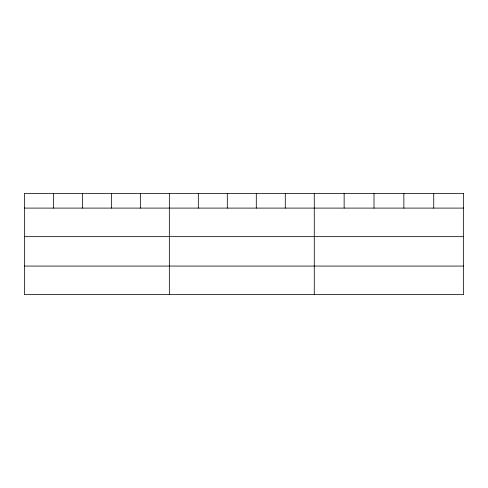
<?xml version="1.0" encoding="UTF-8"?>
<svg xmlns="http://www.w3.org/2000/svg" width="488" height="488" viewBox="0 0 488 488"><rect width="100%" height="100%" fill="white"/><g stroke="black" fill="none" stroke-linecap="round" stroke-linejoin="round"><path stroke-width="0.73" d="M24.4 208.101L463.6 208.101M24.4 236.649L463.6 236.649M24.4 266.064L463.6 266.064M433.734 193.388L433.734 208.101M403.869 193.388L403.869 208.101M374.003 193.388L374.003 208.101M344.138 193.388L344.138 208.101M314.272 193.388L314.272 294.612M285.285 193.388L285.285 208.101M256.298 193.388L256.298 208.101M227.31 193.388L227.31 208.101M198.323 193.388L198.323 208.101M169.336 193.388L169.336 294.612M140.349 193.388L140.349 208.101M111.362 193.388L111.362 208.101M82.374 193.388L82.374 208.101M53.387 193.388L53.387 208.101M463.6 193.388L24.4 193.388L24.4 294.612L463.6 294.612L463.6 193.388"/></g></svg>
